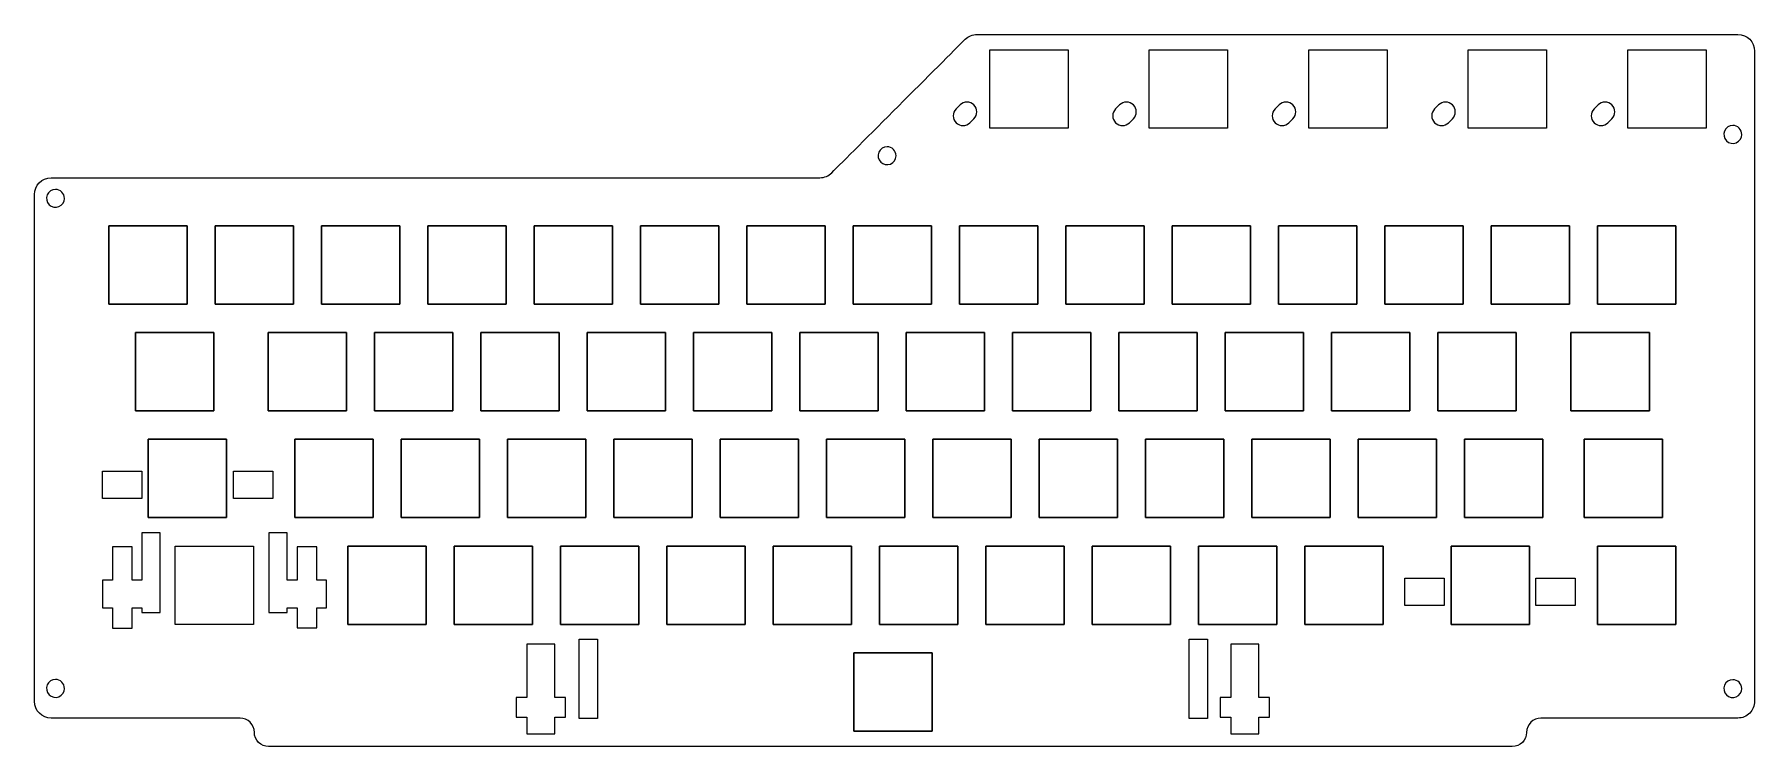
# Model space of a CAD drawing. Extents: x 3 to 874, y 5 to 366.
import ezdxf

# ---------------------------------------------------------------- set-up
doc = ezdxf.new("R2010")
doc.units = 0
doc.layers.get('0').update_dxf_attribs({"linetype": 'CONTINUOUS'})

msp = doc.modelspace()

# ---------------------------------------------------------------- linework, layer by layer
at = {"color": 7}
for points in [[(526.440217, 358.370358), (526.440217, 318.685575), (486.755434, 318.685575), (486.755434, 358.370358), (526.440217, 358.370358)], [(607.225111, 358.370358), (607.225111, 318.685575), (567.540329, 318.685575), (567.540329, 358.370358), (607.225111, 358.370358)], [(688.017491, 358.370358), (688.017491, 318.685575), (648.331648, 318.685575), (648.331648, 358.370358), (688.017491, 358.370358)], [(768.801385, 358.370358), (768.801385, 318.685575), (729.115542, 318.685575), (729.115542, 358.370358), (768.801385, 358.370358)], [(849.592704, 358.370358), (849.592704, 318.685575), (809.906861, 318.685575), (809.906861, 358.370358), (849.592704, 358.370358)], [(478.746157, 330.423757)], [(559.533157, 330.423757)], [(640.321157, 330.423757)], [(721.108157, 330.423757)], [(801.895157, 330.423757)], [(863.143036, 320.017204)], [(434.739398, 309.217209)], [(13.539737, 287.617222)], [(2.8626, 285.022018)], [(40.577032, 229.541332), (40.577032, 269.219751), (40.577032, 229.541332)], [(40.577032, 269.219751), (80.262875, 269.219751), (40.577032, 269.219751)], [(80.262875, 269.219751), (80.262875, 229.541332), (80.262875, 269.219751)], [(94.440052, 229.541332), (94.440052, 269.219751), (94.440052, 229.541332)], [(94.440052, 269.219751), (134.125895, 269.219751), (94.440052, 269.219751)], [(134.125895, 269.219751), (134.125895, 229.541332), (134.125895, 269.219751)], [(148.296649, 229.541332), (148.296649, 269.219751), (148.296649, 229.541332)], [(148.296649, 269.219751), (187.982492, 269.219751), (148.296649, 269.219751)], [(187.982492, 269.219751), (187.982492, 229.541332), (187.982492, 269.219751)], [(202.152245, 229.541332), (202.152245, 269.219751), (202.152245, 229.541332)], [(202.152245, 269.219751), (241.838088, 269.219751), (202.152245, 269.219751)], [(241.838088, 269.219751), (241.838088, 229.541332), (241.838088, 269.219751)], [(256.017326, 229.541332), (256.017326, 269.219751), (256.017326, 229.541332)], [(256.017326, 269.219751), (295.702109, 269.219751), (256.017326, 269.219751)], [(295.702109, 269.219751), (295.702109, 229.541332), (295.702109, 269.219751)], [(309.872923, 229.541332), (309.872923, 269.219751), (309.872923, 229.541332)], [(309.872923, 269.219751), (349.557705, 269.219751), (309.872923, 269.219751)], [(349.557705, 269.219751), (349.557705, 229.541332), (349.557705, 269.219751)], [(363.729519, 229.541332), (363.729519, 269.219751), (363.729519, 229.541332)], [(363.729519, 269.219751), (403.414302, 269.219751), (363.729519, 269.219751)], [(403.414302, 269.219751), (403.414302, 229.541332), (403.414302, 269.219751)], [(417.586677, 229.538374), (417.586677, 269.224275), (417.586677, 229.538374)], [(417.586677, 269.224275), (457.271518, 269.224275), (417.586677, 269.224275)], [(457.271518, 269.224275), (457.271518, 229.538374), (457.271518, 269.224275)], [(471.449136, 229.541332), (471.449136, 269.219751), (471.449136, 229.541332)], [(471.449136, 269.219751), (511.133919, 269.219751), (471.449136, 269.219751)], [(511.133919, 269.219751), (511.133919, 229.541332), (511.133919, 269.219751)], [(525.304733, 229.541332), (525.304733, 269.219751), (525.304733, 229.541332)], [(525.304733, 269.219751), (564.989515, 269.219751), (525.304733, 269.219751)], [(564.989515, 269.219751), (564.989515, 229.541332), (564.989515, 269.219751)], [(579.162206, 229.538374), (579.162206, 269.224275), (579.162206, 229.538374)], [(579.162206, 269.224275), (618.847047, 269.224275), (579.162206, 269.224275)], [(618.847047, 269.224275), (618.847047, 229.538374), (618.847047, 269.224275)], [(633.02435, 229.541332), (633.02435, 269.219751), (633.02435, 229.541332)], [(633.02435, 269.219751), (672.709132, 269.219751), (633.02435, 269.219751)], [(672.709132, 269.219751), (672.709132, 229.541332), (672.709132, 269.219751)], [(686.880946, 229.541332), (686.880946, 269.219751), (686.880946, 229.541332)], [(686.880946, 269.219751), (726.565729, 269.219751), (686.880946, 269.219751)], [(726.565729, 269.219751), (726.565729, 229.541332), (726.565729, 269.219751)], [(740.736734, 229.538374), (740.736734, 269.224275), (740.736734, 229.538374)], [(740.736734, 269.224275), (780.421575, 269.224275), (740.736734, 269.224275)], [(780.421575, 269.224275), (780.421575, 229.538374), (780.421575, 269.224275)], [(794.600563, 229.541332), (794.600563, 269.219751), (794.600563, 229.541332)], [(794.600563, 269.219751), (834.286406, 269.219751), (794.600563, 269.219751)], [(834.286406, 269.219751), (834.286406, 229.541332), (834.286406, 269.219751)], [(80.262875, 229.541332), (40.577032, 229.541332), (80.262875, 229.541332)], [(134.125895, 229.541332), (94.440052, 229.541332), (134.125895, 229.541332)], [(187.982492, 229.541332), (148.296649, 229.541332), (187.982492, 229.541332)], [(241.838088, 229.541332), (202.152245, 229.541332), (241.838088, 229.541332)], [(295.702109, 229.541332), (256.017326, 229.541332), (295.702109, 229.541332)], [(349.557705, 229.541332), (309.872923, 229.541332), (349.557705, 229.541332)], [(403.414302, 229.541332), (363.729519, 229.541332), (403.414302, 229.541332)], [(457.271518, 229.538374), (417.586677, 229.538374), (457.271518, 229.538374)], [(511.133919, 229.541332), (471.449136, 229.541332), (511.133919, 229.541332)], [(564.989515, 229.541332), (525.304733, 229.541332), (564.989515, 229.541332)], [(618.847047, 229.538374), (579.162206, 229.538374), (618.847047, 229.538374)], [(672.709132, 229.541332), (633.02435, 229.541332), (672.709132, 229.541332)], [(726.565729, 229.541332), (686.880946, 229.541332), (726.565729, 229.541332)], [(780.421575, 229.538374), (740.736734, 229.538374), (780.421575, 229.538374)], [(834.286406, 229.541332), (794.600563, 229.541332), (834.286406, 229.541332)], [(54.070437, 215.082731), (93.75522, 215.082731), (54.070437, 215.082731)], [(54.070437, 175.396888), (54.070437, 215.082731), (54.070437, 175.396888)], [(93.75522, 215.082731), (93.75522, 175.396888), (93.75522, 215.082731)], [(121.253384, 175.396888), (121.253384, 215.082731), (121.253384, 175.396888)], [(121.253384, 215.082731), (160.939227, 215.082731), (121.253384, 215.082731)], [(160.939227, 215.082731), (160.939227, 175.396888), (160.939227, 215.082731)], [(175.10998, 175.396888), (175.10998, 215.082731), (175.10998, 175.396888)], [(175.10998, 215.082731), (214.795823, 215.082731), (175.10998, 215.082731)], [(214.795823, 215.082731), (214.795823, 175.396888), (214.795823, 215.082731)], [(228.973001, 175.396888), (228.973001, 215.082731), (228.973001, 175.396888)], [(228.973001, 215.082731), (268.658844, 215.082731), (228.973001, 215.082731)], [(268.658844, 215.082731), (268.658844, 175.396888), (268.658844, 215.082731)], [(282.828597, 175.396888), (282.828597, 215.082731), (282.828597, 175.396888)], [(282.828597, 215.082731), (322.51444, 215.082731), (282.828597, 215.082731)], [(322.51444, 215.082731), (322.51444, 175.396888), (322.51444, 215.082731)], [(336.685194, 175.396888), (336.685194, 215.082731), (336.685194, 175.396888)], [(336.685194, 215.082731), (376.371037, 215.082731), (336.685194, 215.082731)], [(376.371037, 215.082731), (376.371037, 175.396888), (376.371037, 215.082731)], [(390.549275, 175.396888), (390.549275, 215.082731), (390.549275, 175.396888)], [(390.549275, 215.082731), (430.234057, 215.082731), (390.549275, 215.082731)], [(430.234057, 215.082731), (430.234057, 175.396888), (430.234057, 215.082731)], [(444.405871, 175.396888), (444.405871, 215.082731), (444.405871, 175.396888)], [(444.405871, 215.082731), (484.090654, 215.082731), (444.405871, 215.082731)], [(484.090654, 215.082731), (484.090654, 175.396888), (484.090654, 215.082731)], [(498.262468, 175.396888), (498.262468, 215.082731), (498.262468, 175.396888)], [(498.262468, 215.082731), (537.94725, 215.082731), (498.262468, 215.082731)], [(537.94725, 215.082731), (537.94725, 175.396888), (537.94725, 215.082731)], [(552.125488, 175.396888), (552.125488, 215.082731), (552.125488, 175.396888)], [(552.125488, 215.082731), (591.810271, 215.082731), (552.125488, 215.082731)], [(591.810271, 215.082731), (591.810271, 175.396888), (591.810271, 215.082731)], [(605.981085, 175.396888), (605.981085, 215.082731), (605.981085, 175.396888)], [(605.981085, 215.082731), (645.665867, 215.082731), (605.981085, 215.082731)], [(645.665867, 215.082731), (645.665867, 175.396888), (645.665867, 215.082731)], [(659.837681, 175.396888), (659.837681, 215.082731), (659.837681, 175.396888)], [(659.837681, 215.082731), (699.522464, 215.082731), (659.837681, 215.082731)], [(699.522464, 215.082731), (699.522464, 175.396888), (699.522464, 215.082731)], [(713.694061, 175.394101), (713.694061, 215.087428), (713.694061, 175.394101)], [(713.694061, 215.087428), (753.378901, 215.087428), (713.694061, 215.087428)], [(753.378901, 215.087428), (753.378901, 175.394101), (753.378901, 215.087428)], [(781.165671, 215.082731), (820.850453, 215.082731), (781.165671, 215.082731)], [(781.165671, 175.396888), (781.165671, 215.082731), (781.165671, 175.396888)], [(820.850453, 215.082731), (820.850453, 175.396888), (820.850453, 215.082731)], [(93.75522, 175.396888), (54.070437, 175.396888), (93.75522, 175.396888)], [(160.939227, 175.396888), (121.253384, 175.396888), (160.939227, 175.396888)], [(214.795823, 175.396888), (175.10998, 175.396888), (214.795823, 175.396888)], [(268.658844, 175.396888), (228.973001, 175.396888), (268.658844, 175.396888)], [(322.51444, 175.396888), (282.828597, 175.396888), (322.51444, 175.396888)], [(376.371037, 175.396888), (336.685194, 175.396888), (376.371037, 175.396888)], [(430.234057, 175.396888), (390.549275, 175.396888), (430.234057, 175.396888)], [(484.090654, 175.396888), (444.405871, 175.396888), (484.090654, 175.396888)], [(537.94725, 175.396888), (498.262468, 175.396888), (537.94725, 175.396888)], [(591.810271, 175.396888), (552.125488, 175.396888), (591.810271, 175.396888)], [(645.665867, 175.396888), (605.981085, 175.396888), (645.665867, 175.396888)], [(699.522464, 175.396888), (659.837681, 175.396888), (699.522464, 175.396888)], [(753.378901, 175.394101), (713.694061, 175.394101), (753.378901, 175.394101)], [(820.850453, 175.396888), (781.165671, 175.396888), (820.850453, 175.396888)], [(60.536148, 161.024398), (100.22093, 161.024398), (60.536148, 161.024398)], [(60.536148, 121.339615), (60.536148, 161.024398), (60.536148, 121.339615)], [(100.22093, 161.024398), (100.22093, 121.339615), (100.22093, 161.024398)], [(134.804303, 121.339615), (134.804303, 161.024398), (134.804303, 121.339615)], [(134.804303, 161.024398), (174.489086, 161.024398), (134.804303, 161.024398)], [(174.489086, 161.024398), (174.489086, 121.339615), (174.489086, 161.024398)], [(188.6609, 121.339615), (188.6609, 161.024398), (188.6609, 121.339615)], [(188.6609, 161.024398), (228.345682, 161.024398), (188.6609, 161.024398)], [(228.345682, 161.024398), (228.345682, 121.339615), (228.345682, 161.024398)], [(242.52392, 121.339615), (242.52392, 161.024398), (242.52392, 121.339615)], [(242.52392, 161.024398), (282.208703, 161.024398), (242.52392, 161.024398)], [(282.208703, 161.024398), (282.208703, 121.339615), (282.208703, 161.024398)], [(296.380517, 121.339615), (296.380517, 161.024398), (296.380517, 121.339615)], [(296.380517, 161.024398), (336.065299, 161.024398), (296.380517, 161.024398)], [(336.065299, 161.024398), (336.065299, 121.339615), (336.065299, 161.024398)], [(350.236113, 121.339615), (350.236113, 161.024398), (350.236113, 121.339615)], [(350.236113, 161.024398), (389.920896, 161.024398), (350.236113, 161.024398)], [(389.920896, 161.024398), (389.920896, 121.339615), (389.920896, 161.024398)], [(404.093573, 121.337117), (404.093573, 161.029383), (404.093573, 121.337117)], [(404.093573, 161.029383), (443.778413, 161.029383), (404.093573, 161.029383)], [(443.778413, 161.029383), (443.778413, 121.337117), (443.778413, 161.029383)], [(457.95573, 121.339615), (457.95573, 161.024398), (457.95573, 121.339615)], [(457.95573, 161.024398), (497.640513, 161.024398), (457.95573, 161.024398)], [(497.640513, 161.024398), (497.640513, 121.339615), (497.640513, 161.024398)], [(511.812327, 121.339615), (511.812327, 161.024398), (511.812327, 121.339615)], [(511.812327, 161.024398), (551.497109, 161.024398), (511.812327, 161.024398)], [(551.497109, 161.024398), (551.497109, 121.339615), (551.497109, 161.024398)], [(565.669101, 121.337117), (565.669101, 161.029383), (565.669101, 121.337117)], [(565.669101, 161.029383), (605.353942, 161.029383), (565.669101, 161.029383)], [(605.353942, 161.029383), (605.353942, 121.337117), (605.353942, 161.029383)], [(619.531944, 121.339615), (619.531944, 161.024398), (619.531944, 121.339615)], [(619.531944, 161.024398), (659.217787, 161.024398), (619.531944, 161.024398)], [(659.217787, 161.024398), (659.217787, 121.339615), (659.217787, 161.024398)], [(673.38754, 121.339615), (673.38754, 161.024398), (673.38754, 121.339615)], [(673.38754, 161.024398), (713.073383, 161.024398), (673.38754, 161.024398)], [(713.073383, 161.024398), (713.073383, 121.339615), (713.073383, 161.024398)], [(727.24363, 121.337117), (727.24363, 161.029383), (727.24363, 121.337117)], [(727.24363, 161.029383), (766.929531, 161.029383), (727.24363, 161.029383)], [(766.929531, 161.029383), (766.929531, 121.337117), (766.929531, 161.029383)], [(787.911343, 161.024398), (827.597187, 161.024398), (787.911343, 161.024398)], [(787.911343, 121.339615), (787.911343, 161.024398), (787.911343, 121.339615)], [(827.597187, 161.024398), (827.597187, 121.339615), (827.597187, 161.024398)], [(37.41692, 144.8718), (57.25992, 144.8718), (57.25992, 130.9818), (37.41692, 130.9818)], [(103.7476, 144.8718), (123.5906, 144.8718), (123.5906, 130.9818), (103.7476, 130.9818)], [(57.26, 75.699), (57.26, 73.346), (66.614, 73.346), (66.614, 113.598), (57.26, 113.598), (57.26, 89.588), (52.299, 89.588), (52.299, 106.504), (42.378, 106.504), (42.378, 89.588), (37.417, 89.588), (37.417, 75.699), (42.378, 75.699), (42.378, 65.402), (52.299, 65.402), (52.299, 75.699), (57.26, 75.699)], [(100.22093, 121.339615), (60.536148, 121.339615), (100.22093, 121.339615)], [(130.961, 73.346), (130.961, 75.707), (135.921, 75.707), (135.921, 65.409), (145.843, 65.409), (145.843, 75.707), (150.803, 75.707), (150.803, 89.596), (145.843, 89.596), (145.843, 106.512), (135.921, 106.512), (135.921, 89.596), (130.961, 89.596), (130.961, 113.598), (121.606, 113.598), (121.606, 73.346), (130.961, 73.346)], [(174.489086, 121.339615), (134.804303, 121.339615), (174.489086, 121.339615)], [(228.345682, 121.339615), (188.6609, 121.339615), (228.345682, 121.339615)], [(282.208703, 121.339615), (242.52392, 121.339615), (282.208703, 121.339615)], [(336.065299, 121.339615), (296.380517, 121.339615), (336.065299, 121.339615)], [(389.920896, 121.339615), (350.236113, 121.339615), (389.920896, 121.339615)], [(443.778413, 121.337117), (404.093573, 121.337117), (443.778413, 121.337117)], [(497.640513, 121.339615), (457.95573, 121.339615), (497.640513, 121.339615)], [(551.497109, 121.339615), (511.812327, 121.339615), (551.497109, 121.339615)], [(605.353942, 121.337117), (565.669101, 121.337117), (605.353942, 121.337117)], [(659.217787, 121.339615), (619.531944, 121.339615), (659.217787, 121.339615)], [(713.073383, 121.339615), (673.38754, 121.339615), (713.073383, 121.339615)], [(766.929531, 121.337117), (727.24363, 121.337117), (766.929531, 121.337117)], [(827.597187, 121.339615), (787.911343, 121.339615), (827.597187, 121.339615)], [(161.616574, 67.195472), (161.616574, 106.880254), (161.616574, 67.195472)], [(161.616574, 106.880254), (201.302417, 106.880254), (161.616574, 106.880254)], [(201.302417, 106.880254), (201.302417, 67.195472), (201.302417, 106.880254)], [(215.480655, 67.195472), (215.480655, 106.880254), (215.480655, 67.195472)], [(215.480655, 106.880254), (255.165438, 106.880254), (215.480655, 106.880254)], [(255.165438, 106.880254), (255.165438, 67.195472), (255.165438, 106.880254)], [(269.337252, 67.195472), (269.337252, 106.880254), (269.337252, 67.195472)], [(269.337252, 106.880254), (309.022034, 106.880254), (269.337252, 106.880254)], [(309.022034, 106.880254), (309.022034, 67.195472), (309.022034, 106.880254)], [(323.192848, 67.195472), (323.192848, 106.880254), (323.192848, 67.195472)], [(323.192848, 106.880254), (362.877631, 106.880254), (323.192848, 106.880254)], [(362.877631, 106.880254), (362.877631, 67.195472), (362.877631, 106.880254)], [(377.056869, 67.195472), (377.056869, 106.880254), (377.056869, 67.195472)], [(377.056869, 106.880254), (416.741651, 106.880254), (377.056869, 106.880254)], [(416.741651, 106.880254), (416.741651, 67.195472), (416.741651, 106.880254)], [(430.912465, 67.195472), (430.912465, 106.880254), (430.912465, 67.195472)], [(430.912465, 106.880254), (470.597248, 106.880254), (430.912465, 106.880254)], [(470.597248, 106.880254), (470.597248, 67.195472), (470.597248, 106.880254)], [(484.769062, 67.195472), (484.769062, 106.880254), (484.769062, 67.195472)], [(484.769062, 106.880254), (524.453844, 106.880254), (484.769062, 106.880254)], [(524.453844, 106.880254), (524.453844, 67.195472), (524.453844, 106.880254)], [(538.632082, 67.195472), (538.632082, 106.880254), (538.632082, 67.195472)], [(538.632082, 106.880254), (578.316865, 106.880254), (538.632082, 106.880254)], [(578.316865, 106.880254), (578.316865, 67.195472), (578.316865, 106.880254)], [(592.488679, 67.195472), (592.488679, 106.880254), (592.488679, 67.195472)], [(592.488679, 106.880254), (632.173461, 106.880254), (592.488679, 106.880254)], [(632.173461, 106.880254), (632.173461, 67.195472), (632.173461, 106.880254)], [(646.344275, 67.195472), (646.344275, 106.880254), (646.344275, 67.195472)], [(646.344275, 106.880254), (686.029058, 106.880254), (646.344275, 106.880254)], [(686.029058, 106.880254), (686.029058, 67.195472), (686.029058, 106.880254)], [(720.403769, 106.880254), (760.089612, 106.880254), (720.403769, 106.880254)], [(720.403769, 67.195472), (720.403769, 106.880254), (720.403769, 67.195472)], [(760.089612, 106.880254), (760.089612, 67.195472), (760.089612, 106.880254)], [(794.600563, 67.195472), (794.600563, 106.880254), (794.600563, 67.195472)], [(794.600563, 106.880254), (834.286406, 106.880254), (794.600563, 106.880254)], [(834.286406, 106.880254), (834.286406, 67.195472), (834.286406, 106.880254)], [(697.03892, 90.6412), (716.88192, 90.6412), (716.88192, 76.7512), (697.03892, 76.7512)], [(763.3696, 90.6412), (783.2126, 90.6412), (783.2126, 76.7512), (763.3696, 76.7512)], [(201.302417, 67.195472), (161.616574, 67.195472), (201.302417, 67.195472)], [(255.165438, 67.195472), (215.480655, 67.195472), (255.165438, 67.195472)], [(309.022034, 67.195472), (269.337252, 67.195472), (309.022034, 67.195472)], [(362.877631, 67.195472), (323.192848, 67.195472), (362.877631, 67.195472)], [(416.741651, 67.195472), (377.056869, 67.195472), (416.741651, 67.195472)], [(470.597248, 67.195472), (430.912465, 67.195472), (470.597248, 67.195472)], [(524.453844, 67.195472), (484.769062, 67.195472), (524.453844, 67.195472)], [(578.316865, 67.195472), (538.632082, 67.195472), (578.316865, 67.195472)], [(632.173461, 67.195472), (592.488679, 67.195472), (632.173461, 67.195472)], [(686.029058, 67.195472), (646.344275, 67.195472), (686.029058, 67.195472)], [(760.089612, 67.195472), (720.403769, 67.195472), (760.089612, 67.195472)], [(834.286406, 67.195472), (794.600563, 67.195472), (834.286406, 67.195472)], [(266.4571, 30.2329), (266.4571, 57.1889), (252.2831, 57.1889), (252.2831, 30.2329), (246.8981, 30.2329), (246.8981, 20.3119), (252.2831, 20.3119), (252.2831, 11.8349), (266.4571, 11.8349), (266.4571, 20.3119), (271.8421, 20.3119), (271.8421, 30.2329), (266.4571, 30.2329)], [(278.78741, 59.739743), (288.141793, 59.739743), (288.141793, 19.487992), (278.78741, 19.487992)], [(417.873563, 13.195152), (417.873563, 52.879934), (417.873563, 13.195152)], [(417.873563, 52.879934), (457.558345, 52.879934), (417.873563, 52.879934)], [(457.558345, 52.879934), (457.558345, 13.195152), (457.558345, 52.879934)], [(587.76341, 59.739743), (597.117793, 59.739743), (597.117793, 19.487992), (587.76341, 19.487992)], [(623.056, 30.2329), (623.056, 57.1889), (608.882, 57.1889), (608.882, 30.2329), (603.497, 30.2329), (603.497, 20.3119), (608.882, 20.3119), (608.882, 11.8349), (623.056, 11.8349), (623.056, 20.3119), (628.441, 20.3119), (628.441, 30.2329), (623.056, 30.2329)], [(13.539737, 39.331077)], [(863.143036, 39.217199)], [(457.558345, 13.195152), (417.873563, 13.195152), (457.558345, 13.195152)]]:
    msp.add_lwpolyline(points, close=True, dxfattribs=at)
for points in [[(471.730478, 330.423705), (469.726175, 328.419401)], [(476.741802, 321.403774), (478.746105, 323.408078)], [(552.517478, 330.423705), (550.513175, 328.419401)], [(557.528802, 321.403774), (559.533105, 323.408078)], [(633.305478, 330.423705), (631.301175, 328.419401)], [(638.316802, 321.403774), (640.321105, 323.408078)], [(714.092478, 330.423705), (712.088175, 328.419401)], [(719.103802, 321.403774), (721.108105, 323.408078)], [(794.879478, 330.423705), (792.875175, 328.419401)], [(799.890802, 321.403774), (801.895105, 323.408078)], [(74.172217, 67.195472), (74.172217, 106.880254)], [(74.172217, 106.880254), (113.85806, 106.880254)], [(113.85806, 106.880254), (113.85806, 67.195472)], [(113.85806, 67.195472), (74.172217, 67.195472)], [(114.2786, 12.543657), (114.2786, 12.546085)], [(758.6696, 12.546085), (758.6696, 12.543657)]]:
    msp.add_lwpolyline(points, dxfattribs=at)
for points in [[(474.2966, 363.671411), (475.8916, 365.268969), (478.0556, 366.164864), (480.3116, 366.164864)], [(480.3116, 366.164864), (515.9836, 366.164864), (811.5086, 366.164864), (865.6566, 366.164864)], [(865.6566, 366.164864), (870.3536, 366.164864), (874.1606, 362.357917), (874.1606, 357.662358)], [(406.7106, 296.025261), (417.8606, 307.183889), (463.1436, 352.507927), (474.2966, 363.671411)], [(874.1606, 357.662358), (874.1606, 309.951695), (874.1606, 75.987112), (874.1606, 28.276449)], [(478.746157, 330.423757), (476.81009, 332.359824), (473.666499, 332.359725), (471.730478, 330.423705)], [(559.533157, 330.423757), (557.59709, 332.359824), (554.453499, 332.359725), (552.517478, 330.423705)], [(640.321157, 330.423757), (638.38509, 332.359824), (635.241499, 332.359725), (633.305478, 330.423705)], [(721.108157, 330.423757), (719.17209, 332.359824), (716.028499, 332.359725), (714.092478, 330.423705)], [(801.895157, 330.423757), (799.95909, 332.359824), (796.815499, 332.359725), (794.879478, 330.423705)], [(469.726175, 328.419401), (467.790155, 326.483381), (467.790056, 323.339789), (469.726123, 321.403722)], [(478.746105, 323.408078), (480.682126, 325.344098), (480.682224, 328.48769), (478.746157, 330.423757)], [(550.513175, 328.419401), (548.577155, 326.483381), (548.577056, 323.339789), (550.513123, 321.403722)], [(559.533105, 323.408078), (561.469126, 325.344098), (561.469224, 328.48769), (559.533157, 330.423757)], [(631.301175, 328.419401), (629.365155, 326.483381), (629.365056, 323.339789), (631.301123, 321.403722)], [(640.321105, 323.408078), (642.257126, 325.344098), (642.257224, 328.48769), (640.321157, 330.423757)], [(712.088175, 328.419401), (710.152155, 326.483381), (710.152056, 323.339789), (712.088123, 321.403722)], [(721.108105, 323.408078), (723.044126, 325.344098), (723.044224, 328.48769), (721.108157, 330.423757)], [(792.875175, 328.419401), (790.939155, 326.483381), (790.939056, 323.339789), (792.875123, 321.403722)], [(801.895105, 323.408078), (803.831126, 325.344098), (803.831224, 328.48769), (801.895157, 330.423757)], [(469.726123, 321.403722), (471.66219, 319.467655), (474.805781, 319.467754), (476.741802, 321.403774)], [(550.513123, 321.403722), (552.44919, 319.467655), (555.592781, 319.467754), (557.528802, 321.403774)], [(631.301123, 321.403722), (633.23719, 319.467655), (636.380781, 319.467754), (638.316802, 321.403774)], [(712.088123, 321.403722), (714.02419, 319.467655), (717.167781, 319.467754), (719.103802, 321.403774)], [(792.875123, 321.403722), (794.81119, 319.467655), (797.954781, 319.467754), (799.890802, 321.403774)], [(858.952649, 317.217277), (858.250618, 315.522424), (858.638669, 313.571564), (859.935853, 312.27438)], [(863.143036, 320.017204), (861.30854, 320.017204), (859.654681, 318.91213), (858.952649, 317.217277)], [(866.350218, 318.688745), (865.499621, 319.539343), (864.345962, 320.017204), (863.143036, 320.017204)], [(864.87875, 311.291176), (866.573603, 311.993207), (867.678677, 313.647067), (867.678677, 315.481562)], [(867.678677, 315.481562), (867.678677, 316.684489), (867.200816, 317.838147), (866.350218, 318.688745)], [(430.549012, 306.417283), (429.846981, 304.72243), (430.235031, 302.77157), (431.532215, 301.474385)], [(434.739398, 309.217209), (432.904902, 309.217209), (431.251043, 308.112136), (430.549012, 306.417283)], [(437.94658, 307.888751), (437.095983, 308.739349), (435.942325, 309.217209), (434.739398, 309.217209)], [(439.275039, 304.681568), (439.275039, 305.884495), (438.797178, 307.038153), (437.94658, 307.888751)], [(859.935853, 312.27438), (861.233037, 310.977195), (863.183897, 310.589145), (864.87875, 311.291176)], [(431.532215, 301.474385), (432.829399, 300.177201), (434.78026, 299.789151), (436.475113, 300.491182)], [(436.475113, 300.491182), (438.169965, 301.193213), (439.275039, 302.847073), (439.275039, 304.681568)], [(2.8626, 285.022018), (2.8626, 289.717577), (6.6686, 293.524524), (11.3656, 293.526952)], [(13.539737, 287.617222), (11.705242, 287.617222), (10.051382, 286.512149), (9.349351, 284.817296)], [(11.3656, 293.526952), (65.8876, 293.526952), (365.2436, 293.526952), (400.7746, 293.531808)], [(16.74692, 286.288764), (15.896322, 287.139361), (14.742664, 287.617222), (13.539737, 287.617222)], [(400.7746, 293.531808), (403.0036, 293.551231), (405.1346, 294.447126), (406.7106, 296.025261)], [(2.8766, 28.276449), (2.8746, 69.050602), (2.8646, 244.245438), (2.8626, 285.022018)], [(9.349351, 284.817296), (8.64732, 283.122443), (9.03537, 281.171583), (10.332555, 279.874398)], [(10.332555, 279.874398), (11.629739, 278.577214), (13.580599, 278.189164), (15.275452, 278.891195)], [(15.275452, 278.891195), (16.970305, 279.593226), (18.075379, 281.247085), (18.075379, 283.081581)], [(18.075379, 283.081581), (18.075379, 284.284508), (17.597518, 285.438166), (16.74692, 286.288764)], [(9.349351, 36.531151), (8.64732, 34.836298), (9.03537, 32.885437), (10.332555, 31.588253)], [(13.539737, 39.331077), (11.705242, 39.331077), (10.051382, 38.226004), (9.349351, 36.531151)], [(16.74692, 38.002618), (15.896322, 38.853216), (14.742664, 39.331077), (13.539737, 39.331077)], [(18.075379, 34.795436), (18.075379, 35.998363), (17.597518, 37.152021), (16.74692, 38.002618)], [(858.952649, 36.417273), (858.250618, 34.72242), (858.638669, 32.77156), (859.935853, 31.474375)], [(863.143036, 39.217199), (861.30854, 39.217199), (859.654681, 38.112126), (858.952649, 36.417273)], [(866.350218, 37.888741), (865.499621, 38.739339), (864.345962, 39.217199), (863.143036, 39.217199)], [(867.678677, 34.681558), (867.678677, 35.884485), (867.200816, 37.038143), (866.350218, 37.888741)], [(11.3806, 19.773943), (6.6836, 19.773943), (2.8766, 23.58089), (2.8766, 28.276449)], [(10.332555, 31.588253), (11.629739, 30.291069), (13.580599, 29.903019), (15.275452, 30.60505)], [(15.275452, 30.60505), (16.970305, 31.307081), (18.075379, 32.96094), (18.075379, 34.795436)], [(859.935853, 31.474375), (861.233037, 30.177191), (863.183897, 29.789141), (864.87875, 30.491172)], [(864.87875, 30.491172), (866.573603, 31.193203), (867.678677, 32.847063), (867.678677, 34.681558)], [(874.1606, 28.276449), (874.1606, 26.02093), (873.2646, 23.857671), (871.6706, 22.262541)], [(107.0506, 19.773943), (87.3096, 19.773943), (32.5466, 19.773943), (11.3806, 19.773943)], [(112.1616, 17.656814), (110.8056, 19.011583), (108.9676, 19.773943), (107.0506, 19.773943)], [(114.2786, 12.546085), (114.2786, 14.461698), (113.5166, 16.302046), (112.1616, 17.656814)], [(765.9356, 19.773943), (761.9376, 19.773943), (758.6906, 16.544836), (758.6696, 12.546085)], [(865.6566, 19.771515), (843.8556, 19.773943), (786.2616, 19.773943), (765.9356, 19.773943)], [(871.6706, 22.262541), (870.0756, 20.66741), (867.9126, 19.771515), (865.6566, 19.771515)], [(116.3956, 7.432928), (115.0396, 8.790124), (114.2786, 10.628044), (114.2786, 12.543657)], [(758.6696, 12.543657), (758.6486, 8.547334), (755.4016, 5.315799), (751.4036, 5.315799)], [(121.5066, 5.315799), (119.5896, 5.315799), (117.7506, 6.078159), (116.3956, 7.432928)], [(751.4036, 5.315799), (685.3626, 5.315799), (187.5496, 5.315799), (121.5066, 5.315799)]]:
    msp.add_open_spline(points, degree=3, dxfattribs=at)

doc.saveas('drawing.dxf')
